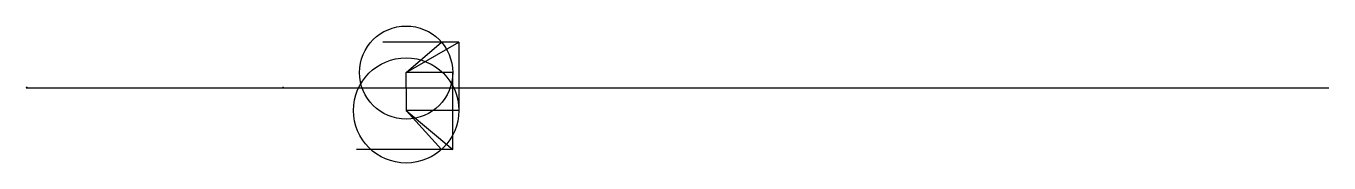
# Model space of a CAD drawing. Header units: millimetres. Extents: x 1933 to 3647, y 1543 to 1724.
import ezdxf

# ---------------------------------------------------------------- set-up
doc = ezdxf.new("R2010")
doc.units = ezdxf.units.MM
doc.header["$PDMODE"] = 34

msp = doc.modelspace()

# ---------------------------------------------------------------- linework, layer by layer
for p, q in [((2502.5, 1702.2), (2402.3, 1702.2)), ((2433.2, 1662.2), (2502.5, 1702.2)), ((2502.5, 1702.2), (2502.5, 1612.2)), ((2433.2, 1642.2), (2433.2, 1662.2)), ((2494.5, 1662.2), (2433.2, 1662.2)), ((2494.5, 1560.8), (2494.5, 1662.2)), ((1934.1, 1642.2), (3647.3, 1642.2)), ((1934.1, 1642.2), (2433.2, 1642.2)), ((2433.2, 1642.2), (2433.2, 1642.2)), ((2433.2, 1642.2), (2433.2, 1612.2)), ((2502.5, 1612.2), (2433.2, 1612.2)), ((2433.2, 1612.2), (2494.5, 1560.8)), ((2494.5, 1560.8), (2368, 1560.8))]:
    msp.add_line(p, q)
at = {"color": 4}
for p, q in [((2433.2, 1662.2), (2479.6, 1702.2)), ((2433.2, 1612.2), (2479.6, 1560.8))]:
    msp.add_line(p, q, dxfattribs=at)
for centre, radius in [((2433.2, 1662.2), 61.3), ((2433.2, 1612.2), 69.3)]:
    msp.add_circle(centre, radius)
for p in [(1934.1, 1642.2), (1934.1, 1642.2), (1934.1, 1642.2), (2271.5, 1642.2)]:
    msp.add_point(p)

doc.saveas('drawing.dxf')
